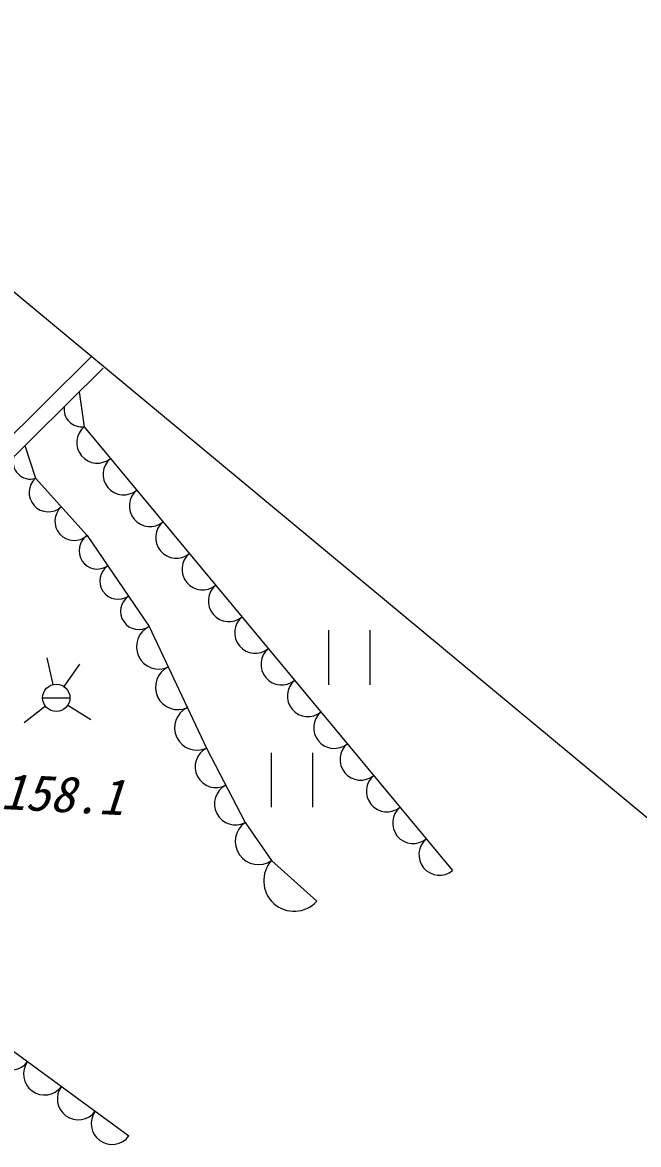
# Model space of a CAD drawing. Units: millimetres, scale not verified. Extents: x 40000 to 680000, y 20000 to 380000.
# Drawn here: x 268136 to 290698, y 252030 to 293108 of the extents above; entities that cross this region are included whole.
import ezdxf
from ezdxf.enums import TextEntityAlignment as Align

# ---------------------------------------------------------------- set-up
doc = ezdxf.new("R2010")
doc.units = ezdxf.units.MM
doc.header["$LTSCALE"] = 1000
doc.layers.add('M-BGD', color=7, linetype='Continuous', lineweight=25)
doc.layers.add('M-BMK-SRVR', color=3, linetype='Continuous', lineweight=25)
doc.styles.add('ＭＳ ゴシック', font='')
doc.styles.get('ＭＳ ゴシック').set_extended_font_data('MS Gothic')

msp = doc.modelspace()

# ---------------------------------------------------------------- linework, layer by layer
at = {"layer": 'M-BGD'}
for p, q in [((259044, 269362), (270666, 280880)), ((259635, 269104), (271088, 280454)), ((270216, 279589), (270396, 278308)), ((270396, 278308), (283889, 262064)), ((268228, 277620), (268614, 276422)), ((268614, 276422), (270501, 274326)), ((270501, 274326), (272780, 270998)), ((272780, 270998), (274876, 266544)), ((279360, 268857), (279360, 270857)), ((280860, 270857), (280860, 268857)), ((269265, 268875), (269045, 269845)), ((269665, 268795), (270235, 269615)), ((268876, 268383), (269876, 268383)), ((268985, 268075), (268195, 267465)), ((269795, 268115), (270645, 267585)), ((274876, 266544), (276291, 263819)), ((277256, 264376), (277256, 266376)), ((278756, 266376), (278756, 264376)), ((276291, 263819), (277261, 262430)), ((277261, 262430), (278911, 260937)), ((259661, 261415), (272037, 252343))]:
    msp.add_line(p, q, dxfattribs=at)
msp.add_circle((269376, 268383), 500, dxfattribs=at)
for centre, radius, start, end in [((270306, 278949), 647, 171.4739, 278.0129), ((270878, 277728), 754, 129.7146, 309.7145), ((268421, 277021), 630, 161.644, 287.8428), ((271842, 276568), 754, 129.7146, 309.7145), ((269086, 275898), 705, 131.9872, 311.9872), ((272805, 275407), 754, 129.7146, 309.7145), ((270029, 274850), 705, 131.9872, 311.9872), ((273769, 274247), 754, 129.7146, 309.7145), ((270881, 273771), 672, 124.4127, 304.4127), ((274733, 273087), 754, 129.7146, 309.7145), ((271640, 272662), 672, 124.4127, 304.4127), ((275697, 271926), 754, 129.7146, 309.7145), ((272400, 271553), 672, 124.4127, 304.4127), ((276661, 270766), 754, 129.7146, 309.7145), ((273130, 270256), 820, 115.2011, 295.2011), ((277625, 269606), 754, 129.7146, 309.7145), ((273828, 268771), 820, 115.2011, 295.2011), ((278588, 268445), 754, 129.7146, 309.7145), ((274527, 267286), 820, 115.2011, 295.2011), ((279552, 267285), 754, 129.7146, 309.7145), ((280516, 266125), 754, 129.7146, 309.7145), ((275230, 265863), 768, 117.4397, 297.4397), ((281480, 264964), 754, 129.7146, 309.7145), ((275937, 264500), 768, 117.4397, 297.4397), ((282444, 263804), 754, 129.7146, 309.7145), ((276776, 263125), 847, 124.9194, 304.9194), ((283408, 262644), 754, 129.7146, 309.7145), ((278086, 261684), 1113, 137.8624, 317.8624), ((267706, 255518), 767, 143.7603, 323.7603), ((268943, 254611), 767, 143.7603, 323.7603), ((270181, 253704), 767, 143.7603, 323.7603), ((271419, 252797), 767, 143.7603, 323.7603)]:
    msp.add_arc(centre, radius, start, end, dxfattribs=at)
at = {"layer": 'M-BMK-SRVR'}
msp.add_line((235218, 310277), (295194, 260539), dxfattribs=at)

# ---------------------------------------------------------------- texts
at = {"layer": 'M-BGD', "style": 'ＭＳ ゴシック', "oblique": 15}
msp.add_text('158.1', height=1320, rotation=357.064, dxfattribs=at).set_placement((267308, 263920), align=Align.BOTTOM_LEFT)

doc.saveas('drawing.dxf')
